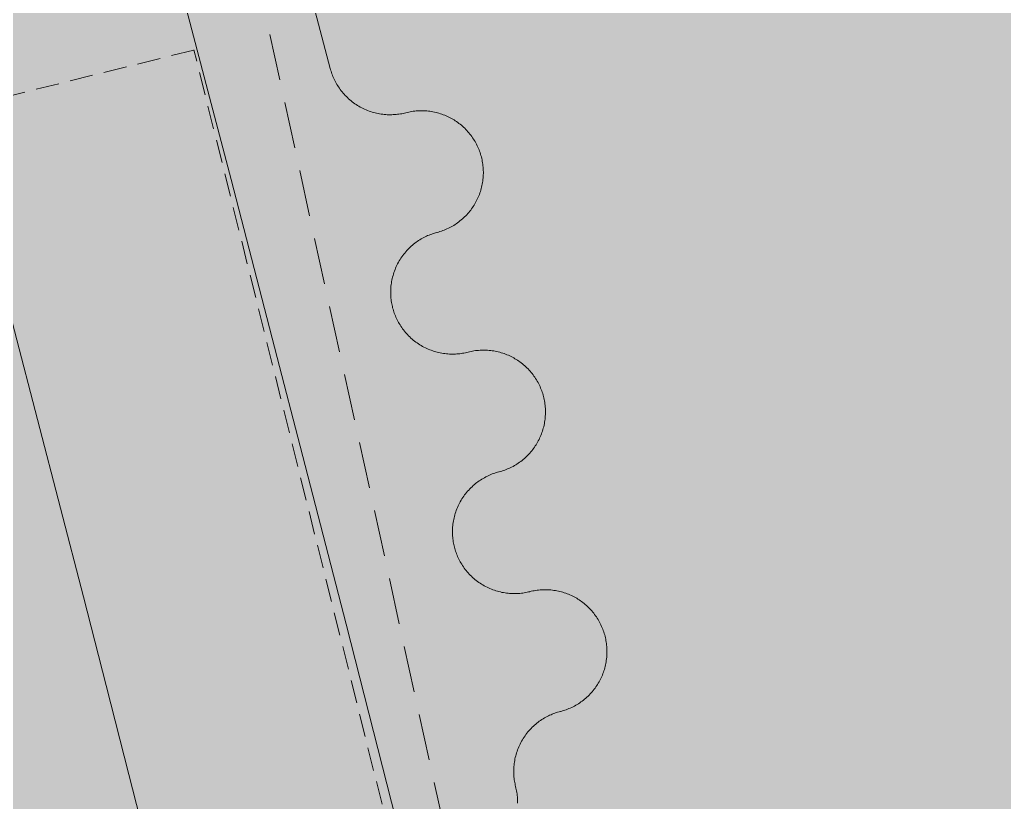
# Model space of a CAD drawing. Header units: millimetres. Extents: x 833941507 to 1669051331, y 817666127 to 1636299673.
# Drawn here: x 834548408.3 to 834548607.1, y 817988005.8 to 817988164 of the extents above; entities that cross this region are included whole.
import ezdxf

# ---------------------------------------------------------------- set-up
doc = ezdxf.new("R2010")
doc.units = ezdxf.units.MM
doc.header["$LTSCALE"] = 3
doc.linetypes.add('B0701', pattern=[2.34375, 1.5625, -0.78125])
doc.linetypes.add('B0703', pattern=[4.6875, 3.125, -1.5625])
for name, color, linetype, lineweight in [('Hatch (LTC&CB)', 252, 'Continuous', 35), ('UAJ-23FLOR-h', 251, 'Continuous', 9), ('UAJ-25CEIL-z', 8, 'B0703', 9), ('UAJ-42INFI', 1, 'Continuous', 18), ('UAJ-42INFI-h', 251, 'Continuous', 9), ('UAJ-42INFI-y', 8, 'B0701', 9), ('UAJ-97FURN', 9, 'Continuous', 13)]:
    doc.layers.add(name, color=color, linetype=linetype, lineweight=lineweight)
doc.layers.add('UAJ-00XREF', color=7, linetype='Continuous')

# ---------------------------------------------------------------- blocks, each defined once
blk = doc.blocks.new('GBP-LTC-LB01')
at = {"layer": 'UAJ-23FLOR-h'}
h = blk.add_hatch(dxfattribs=at)
h.set_pattern_fill('EARTH,_O', color=256, scale=180, angle=45)
h.set_pattern_definition([(48.9989, (834576001.8, 818046085.3), (-112.727, 1612.5107), [1143, -1143]), (48.9989, (834575678.3, 818046366.6), (-112.727, 1612.5107), [1143, -1143]), (48.9989, (834575354.8, 818046647.8), (-112.727, 1612.5107), [1143, -1143]), (138.9989, (834575340.7, 818046849.3), (-1612.5107, -112.727), [1143, -1143]), (138.9989, (834575621.9, 818047172.8), (-1612.5107, -112.727), [1143, -1143]), (138.9989, (834575903.1, 818047496.3), (-1612.5107, -112.727), [1143, -1143])])
h.paths.add_polyline_path([(834572173.05, 818200349.17), (834310583.74, 818182062.08), (834331502.24, 817882831.69), (834364939.69, 817885169.23), (834473095.7, 818011283.6), (834480533.7, 818020120.4), (834485095.05, 818025709.55), (834491375.7, 818033619), (834497063.4, 818041013), (834493145.8, 818043678.7), (834512788.5, 818074029.25), (834518712.45, 818083675.25), (834526231.3, 818096325.1), (834534646.05, 818111073.05), (834545956, 818131981.3), (834557204.6, 818154198.8), (834564040, 818168496.8), (834570941.16, 818183576.43), (834578367.8, 818200696.3)])
h.paths.add_polyline_path([(834382131.31, 817956469.98), (834418268.73, 817958996.07), (834422062.41, 817963855.9), (834428403.04, 817964299.38), (834467239.2, 818010695.58), (834466445.21, 818021738.79), (834476097.72, 818035709.03), (834485267.1, 818048983.2), (834487014.89, 818051460.43), (834497268.33, 818067303.42), (834492893.38, 818129890.09), (834448056.59, 818126755.66), (834416896.58, 818105052.11), (834382061.37, 818080788.99), (834386167.45, 818022059.16), (834377588.38, 818021459.47)], flags=16)
edge = h.paths.add_edge_path(flags=16)
edge.add_line((834540292.29, 818142076.07), (834533466.32, 818141614.13))
edge.add_line((834533466.32, 818141614.13), (834523258.01, 818143862.71))
edge.add_line((834523258.01, 818143862.71), (834525896.87, 818155838.93))
edge.add_arc((834558382.43, 818267025.45), 115835.02, 237.2183981, 253.7131266, ccw=False)
edge.add_line((834495664.92, 818169638.25), (834498267.59, 818132356.98))
edge.add_line((834498267.59, 818132356.98), (834496346.42, 818130135.01))
edge.add_line((834496346.42, 818130135.01), (834492879.88, 818129892.67))
edge.add_line((834492879.88, 818129892.67), (834494229.58, 818110587.62))
edge.add_line((834494229.58, 818110587.62), (834496326.13, 818110708.38))
edge.add_line((834496326.13, 818110708.38), (834498420.21, 818080753.55))
edge.add_line((834498420.21, 818080753.55), (834498046.12, 818080727.4))
edge.add_line((834498046.12, 818080727.4), (834498254.52, 818077746.38))
edge.add_line((834498254.52, 818077746.38), (834503061.09, 818078082.4))
edge.add_line((834503061.09, 818078082.4), (834504979.52, 818081212.1))
edge.add_line((834504979.52, 818081212.1), (834509429.02, 818088470.93))
edge.add_line((834509429.02, 818088470.93), (834515217.16, 818097913.59))
edge.add_line((834515217.16, 818097913.59), (834526067.43, 818116415.54))
edge.add_line((834526067.43, 818116415.54), (834532489.2, 818127888.68))
edge.add_line((834532489.2, 818127888.68), (834534830.9, 818132146.3))
edge.add_line((834534830.9, 818132146.3), (834540292.29, 818142076.07))
h = blk.add_hatch(dxfattribs=at)
h.set_pattern_fill('EARTH,_O', color=256, scale=180, angle=45)
h.set_pattern_definition([(45.0000001, (-1082349.7, 54794.9), (-3e-06, 1616.4461018), [1143, -1143]), (45.0000001, (-1082652.8, 55098), (-3e-06, 1616.4461018), [1143, -1143]), (45.0000001, (-1082955.9, 55401.1), (-3e-06, 1616.4461018), [1143, -1143]), (135.0000001, (-1082955.9, 55603.1), (-1616.4461018, -3e-06), [1143, -1143]), (135.0000001, (-1082652.8, 55906.2), (-1616.4461018, -3e-06), [1143, -1143]), (135.0000001, (-1082349.7, 56209.3), (-1616.4461018, -3e-06), [1143, -1143])])
h.paths.add_polyline_path([(834669469.25, 818015499.17), (834651080.82, 818014213.79), (834651091.33, 818014066.03), (834669479.76, 818015351.52)], flags=16)
edge = h.paths.add_edge_path()
edge.add_arc((834611763.61, 818123015.07), 22001.28, 94.000719, 118.688683)
edge.add_line((834601201.89, 818142315.5), (834593918.34, 818141228.38))
edge.add_arc((834611768.4, 818123014.03), 25502.69, 93.997159, 134.421275, ccw=False)
edge.add_line((834609990.68, 818148454.69), (834618164.36, 818149025.84))
edge.add_line((834618164.36, 818149025.84), (834618408.29, 818145534.91))
edge.add_line((834618408.29, 818145534.91), (834616365.41, 818145392.16))
edge.add_line((834616365.41, 818145392.16), (834616609.39, 818141900.69))
edge.add_line((834616609.39, 818141900.69), (834611621.55, 818141552.15))
edge.add_line((834611621.55, 818141552.15), (834611377.61, 818145043.07))
edge.add_line((834611377.61, 818145043.07), (834610228.61, 818144962.74))
h.paths.add_polyline_path([(834673232.94, 818197365.88), (834607546.49, 818192773.89), (834599172.5, 818174435.3), (834588349.1, 818152374.5), (834578621.55, 818133890.65), (834568418.3, 818115665.3), (834556456.7, 818095618.3), (834546606.4, 818080041.6), (834532219.3, 818058623.75), (834523692.15, 818046595.75), (834515683.5, 818035708.5), (834508244.2, 818025929.9), (834500656.3, 818016266.1), (834489786.8, 818002934.1), (834483448.3, 817995421.3), (834478637.6, 817989841.7), (834458453.75, 817967379.3), (834441506.5, 817949096.36), (834383075.75, 817886437.08), (834482026.69, 817893354.51), (834551919.04, 817920008.6), (834634905.13, 817930637.13), (834634023, 817939309.35), (834633770.07, 817941795.89), (834633577.69, 817943687.02), (834508697.04, 817930983.61), (834507053.46, 817930191.44), (834506409.46, 817939426.96), (834507656.94, 817945566.73), (834503417.08, 818006767.03), (834503064.37, 818011762.67), (834514052.91, 818025791.94), (834520784.65, 818034889.35), (834526318.86, 818042436.94), (834532381.69, 818050705.63), (834536345.72, 818056472.68), (834542258.41, 818065225.62), (834550405.86, 818077286.91), (834561579, 818095001.96), (834574522.66, 818117080.03), (834587768.88, 818140310.21), (834609774.13, 818143594.98), (834610001.97, 818140335.89), (834634252.54, 818142031.47), (834636806.9, 818105492.47), (834642791.48, 818105913.75), (834646278.56, 818056032.58), (834640293.17, 818055614.16), (834643382.34, 818011424.91), (834641138.41, 818011267.96), (834645775.78, 817944927.87), (834639048.36, 817944243.52), (834640362.12, 817931328.11), (834651070.39, 817932706.91), (834650587.67, 817936476.13), (834685105.74, 817940896.86), (834685588.46, 817937127.64), (834691373.79, 817937868.57)])
blk = doc.blocks.new('*U1184')
at = {"layer": 'UAJ-42INFI-y'}
for p, q in [((-52.1, 295.44), (-602.31, 198.43)), ((52.09, -295.44), (-52.09, 295.44))]:
    blk.add_line(p, q, dxfattribs=at)
blk = doc.blocks.new('inf_010')
at = {"layer": 'UAJ-42INFI'}
for points in [[(889561081.64, 757797388.15), (889561086.28, 757797363.63)], [(889561086.28, 757797363.63), (889561086.33, 757797363.36), (889561086.39, 757797363.09), (889561086.46, 757797362.81), (889561086.53, 757797362.54), (889561086.62, 757797362.26), (889561086.7, 757797361.99), (889561086.8, 757797361.71), (889561086.9, 757797361.44), (889561087.01, 757797361.16), (889561087.13, 757797360.89), (889561087.26, 757797360.62), (889561087.39, 757797360.34), (889561087.53, 757797360.07), (889561087.68, 757797359.81), (889561087.83, 757797359.54), (889561087.99, 757797359.28), (889561088.16, 757797359.02), (889561088.34, 757797358.76), (889561088.52, 757797358.5), (889561088.71, 757797358.25), (889561088.91, 757797358.01), (889561089.12, 757797357.76), (889561089.33, 757797357.53), (889561089.55, 757797357.29), (889561089.77, 757797357.07), (889561090, 757797356.84), (889561090.24, 757797356.63), (889561090.48, 757797356.41), (889561090.73, 757797356.21), (889561090.99, 757797356.01), (889561091.25, 757797355.82), (889561091.51, 757797355.63), (889561091.78, 757797355.45), (889561092.05, 757797355.28), (889561092.33, 757797355.12), (889561092.61, 757797354.96), (889561092.9, 757797354.81), (889561093.19, 757797354.67), (889561093.48, 757797354.53), (889561093.77, 757797354.41), (889561094.07, 757797354.29), (889561094.37, 757797354.18), (889561094.67, 757797354.08), (889561094.97, 757797353.98), (889561095.27, 757797353.89), (889561095.58, 757797353.82), (889561095.88, 757797353.75), (889561096.19, 757797353.68), (889561096.49, 757797353.63), (889561096.79, 757797353.58), (889561097.1, 757797353.54), (889561097.4, 757797353.51), (889561097.7, 757797353.48), (889561098, 757797353.47), (889561098.3, 757797353.46), (889561098.59, 757797353.46), (889561098.89, 757797353.46), (889561099.18, 757797353.47), (889561099.47, 757797353.49), (889561099.75, 757797353.51), (889561100.04, 757797353.54), (889561100.32, 757797353.58), (889561100.59, 757797353.62), (889561100.87, 757797353.67)], [(889561100.87, 757797353.67), (889561100.88, 757797353.67)], [(889561100.88, 757797353.67), (889561101.18, 757797353.72), (889561101.47, 757797353.77), (889561101.77, 757797353.81), (889561102.08, 757797353.84), (889561102.38, 757797353.86), (889561102.68, 757797353.88), (889561102.99, 757797353.89), (889561103.3, 757797353.89), (889561103.61, 757797353.88), (889561103.91, 757797353.87), (889561104.22, 757797353.84), (889561104.53, 757797353.82), (889561104.84, 757797353.78), (889561105.15, 757797353.73), (889561105.45, 757797353.68), (889561105.76, 757797353.62), (889561106.06, 757797353.55), (889561106.36, 757797353.48), (889561106.66, 757797353.4), (889561106.96, 757797353.31), (889561107.25, 757797353.21), (889561107.54, 757797353.1), (889561107.83, 757797352.99), (889561108.12, 757797352.87), (889561108.4, 757797352.75), (889561108.67, 757797352.62), (889561108.95, 757797352.48), (889561109.21, 757797352.34), (889561109.48, 757797352.19), (889561109.74, 757797352.03), (889561109.99, 757797351.87), (889561110.24, 757797351.71), (889561110.49, 757797351.53), (889561110.73, 757797351.35), (889561110.97, 757797351.17), (889561111.2, 757797350.98), (889561111.43, 757797350.78), (889561111.66, 757797350.58), (889561111.88, 757797350.36), (889561112.1, 757797350.15), (889561112.31, 757797349.93), (889561112.52, 757797349.7), (889561112.73, 757797349.46), (889561112.92, 757797349.22), (889561113.11, 757797348.98), (889561113.3, 757797348.73), (889561113.48, 757797348.48), (889561113.65, 757797348.22), (889561113.82, 757797347.96), (889561113.98, 757797347.69), (889561114.13, 757797347.42), (889561114.28, 757797347.15), (889561114.42, 757797346.87), (889561114.55, 757797346.59), (889561114.67, 757797346.31), (889561114.79, 757797346.02), (889561114.9, 757797345.74), (889561115, 757797345.45), (889561115.1, 757797345.16), (889561115.19, 757797344.87), (889561115.27, 757797344.58), (889561115.34, 757797344.28), (889561115.41, 757797343.99), (889561115.47, 757797343.69), (889561115.52, 757797343.4), (889561115.56, 757797343.1), (889561115.6, 757797342.8), (889561115.63, 757797342.5), (889561115.65, 757797342.2), (889561115.67, 757797341.89), (889561115.68, 757797341.59), (889561115.68, 757797341.28), (889561115.67, 757797340.97), (889561115.66, 757797340.66), (889561115.64, 757797340.35), (889561115.61, 757797340.04), (889561115.57, 757797339.74), (889561115.52, 757797339.43), (889561115.47, 757797339.12), (889561115.41, 757797338.82), (889561115.34, 757797338.52), (889561115.27, 757797338.21), (889561115.19, 757797337.91), (889561115.1, 757797337.62), (889561115, 757797337.32), (889561114.89, 757797337.03), (889561114.78, 757797336.75), (889561114.66, 757797336.46), (889561114.54, 757797336.18), (889561114.41, 757797335.9), (889561114.27, 757797335.63), (889561114.13, 757797335.36), (889561113.98, 757797335.1), (889561113.82, 757797334.84), (889561113.66, 757797334.58), (889561113.49, 757797334.34), (889561113.32, 757797334.09), (889561113.14, 757797333.85), (889561112.96, 757797333.61), (889561112.77, 757797333.37), (889561112.57, 757797333.14), (889561112.36, 757797332.92), (889561112.15, 757797332.69), (889561111.94, 757797332.48), (889561111.71, 757797332.26), (889561111.48, 757797332.06), (889561111.25, 757797331.85), (889561111.01, 757797331.66), (889561110.77, 757797331.46), (889561110.52, 757797331.28), (889561110.26, 757797331.1), (889561110.01, 757797330.93), (889561109.74, 757797330.76), (889561109.48, 757797330.6), (889561109.21, 757797330.45), (889561108.93, 757797330.3), (889561108.66, 757797330.16), (889561108.38, 757797330.03), (889561108.09, 757797329.91), (889561107.81, 757797329.79), (889561107.52, 757797329.68), (889561107.23, 757797329.58), (889561106.94, 757797329.48), (889561106.65, 757797329.39), (889561106.36, 757797329.31), (889561106.07, 757797329.24), (889561105.77, 757797329.17), (889561105.48, 757797329.11)], [(889561105.46, 757797329.11), (889561105.19, 757797329.06), (889561104.92, 757797329), (889561104.65, 757797328.93), (889561104.37, 757797328.86), (889561104.1, 757797328.78), (889561103.82, 757797328.69), (889561103.54, 757797328.59), (889561103.27, 757797328.49), (889561102.99, 757797328.38), (889561102.72, 757797328.26), (889561102.45, 757797328.14), (889561102.18, 757797328.01), (889561101.91, 757797327.87), (889561101.64, 757797327.72), (889561101.37, 757797327.57), (889561101.11, 757797327.41), (889561100.85, 757797327.24), (889561100.59, 757797327.06), (889561100.33, 757797326.88), (889561100.08, 757797326.69), (889561099.84, 757797326.49), (889561099.59, 757797326.29), (889561099.35, 757797326.08), (889561099.12, 757797325.86), (889561098.89, 757797325.63), (889561098.67, 757797325.4), (889561098.45, 757797325.17), (889561098.24, 757797324.92), (889561098.03, 757797324.68), (889561097.83, 757797324.42), (889561097.64, 757797324.16), (889561097.45, 757797323.9), (889561097.28, 757797323.63), (889561097.1, 757797323.36), (889561096.94, 757797323.08), (889561096.78, 757797322.8), (889561096.63, 757797322.51), (889561096.49, 757797322.22), (889561096.35, 757797321.93), (889561096.23, 757797321.64), (889561096.11, 757797321.34), (889561096, 757797321.04), (889561095.89, 757797320.74), (889561095.8, 757797320.44), (889561095.71, 757797320.14), (889561095.63, 757797319.84), (889561095.56, 757797319.53), (889561095.5, 757797319.23), (889561095.44, 757797318.92), (889561095.39, 757797318.62), (889561095.35, 757797318.32), (889561095.32, 757797318.01), (889561095.3, 757797317.71), (889561095.28, 757797317.41), (889561095.27, 757797317.12), (889561095.26, 757797316.82), (889561095.27, 757797316.53), (889561095.28, 757797316.23), (889561095.3, 757797315.95), (889561095.32, 757797315.66), (889561095.35, 757797315.38), (889561095.39, 757797315.1), (889561095.43, 757797314.82), (889561095.47, 757797314.55), (889561095.53, 757797314.28), (889561095.59, 757797314), (889561095.66, 757797313.73), (889561095.73, 757797313.45), (889561095.81, 757797313.18), (889561095.9, 757797312.9), (889561095.99, 757797312.63), (889561096.1, 757797312.35), (889561096.2, 757797312.08), (889561096.32, 757797311.8), (889561096.45, 757797311.53), (889561096.58, 757797311.26), (889561096.72, 757797310.99), (889561096.86, 757797310.72), (889561097.02, 757797310.45), (889561097.18, 757797310.19), (889561097.35, 757797309.93), (889561097.52, 757797309.67), (889561097.7, 757797309.41), (889561097.89, 757797309.16), (889561098.09, 757797308.92), (889561098.3, 757797308.67), (889561098.51, 757797308.43), (889561098.72, 757797308.2), (889561098.95, 757797307.97), (889561099.18, 757797307.75), (889561099.42, 757797307.53), (889561099.66, 757797307.32), (889561099.91, 757797307.11), (889561100.16, 757797306.91), (889561100.42, 757797306.72), (889561100.68, 757797306.53), (889561100.95, 757797306.35), (889561101.23, 757797306.18), (889561101.5, 757797306.02), (889561101.78, 757797305.86), (889561102.07, 757797305.71), (889561102.36, 757797305.57), (889561102.65, 757797305.43), (889561102.94, 757797305.3), (889561103.24, 757797305.18), (889561103.54, 757797305.07), (889561103.84, 757797304.97), (889561104.14, 757797304.87), (889561104.44, 757797304.79), (889561104.75, 757797304.71), (889561105.05, 757797304.64), (889561105.35, 757797304.57), (889561105.66, 757797304.52), (889561105.96, 757797304.47), (889561106.26, 757797304.43), (889561106.57, 757797304.4), (889561106.87, 757797304.37), (889561107.17, 757797304.35), (889561107.47, 757797304.34), (889561107.76, 757797304.34), (889561108.05, 757797304.34), (889561108.35, 757797304.35), (889561108.63, 757797304.37), (889561108.92, 757797304.39), (889561109.2, 757797304.42), (889561109.48, 757797304.46), (889561109.76, 757797304.5), (889561110.03, 757797304.55)], [(889561105.48, 757797329.11), (889561105.46, 757797329.11)], [(889561110.03, 757797304.55), (889561110.05, 757797304.55)], [(889561110.05, 757797304.55), (889561110.34, 757797304.6), (889561110.64, 757797304.65), (889561110.94, 757797304.68), (889561111.24, 757797304.71), (889561111.55, 757797304.74), (889561111.85, 757797304.75), (889561112.16, 757797304.76), (889561112.47, 757797304.76), (889561112.77, 757797304.75), (889561113.08, 757797304.74), (889561113.39, 757797304.72), (889561113.7, 757797304.68), (889561114.01, 757797304.65), (889561114.31, 757797304.6), (889561114.62, 757797304.55), (889561114.92, 757797304.49), (889561115.23, 757797304.42), (889561115.53, 757797304.34), (889561115.83, 757797304.26), (889561116.12, 757797304.17), (889561116.42, 757797304.07), (889561116.71, 757797303.97), (889561117, 757797303.85), (889561117.28, 757797303.74), (889561117.56, 757797303.61), (889561117.84, 757797303.48), (889561118.11, 757797303.34), (889561118.38, 757797303.2), (889561118.64, 757797303.05), (889561118.9, 757797302.89), (889561119.15, 757797302.73), (889561119.4, 757797302.56), (889561119.65, 757797302.39), (889561119.89, 757797302.21), (889561120.13, 757797302.02), (889561120.36, 757797301.83), (889561120.59, 757797301.63), (889561120.82, 757797301.43), (889561121.04, 757797301.22), (889561121.26, 757797301), (889561121.47, 757797300.78), (889561121.68, 757797300.55), (889561121.88, 757797300.31), (889561122.08, 757797300.07), (889561122.27, 757797299.83), (889561122.45, 757797299.58), (889561122.63, 757797299.33), (889561122.81, 757797299.07), (889561122.97, 757797298.8), (889561123.13, 757797298.54), (889561123.28, 757797298.27), (889561123.43, 757797297.99), (889561123.57, 757797297.72), (889561123.7, 757797297.44), (889561123.82, 757797297.15), (889561123.94, 757797296.87), (889561124.05, 757797296.58), (889561124.15, 757797296.29), (889561124.25, 757797296), (889561124.33, 757797295.71), (889561124.41, 757797295.42), (889561124.49, 757797295.13), (889561124.55, 757797294.83), (889561124.61, 757797294.54), (889561124.66, 757797294.24), (889561124.7, 757797293.94), (889561124.74, 757797293.64), (889561124.77, 757797293.34), (889561124.79, 757797293.04), (889561124.81, 757797292.73), (889561124.82, 757797292.43), (889561124.82, 757797292.12), (889561124.81, 757797291.81), (889561124.79, 757797291.5), (889561124.77, 757797291.2), (889561124.74, 757797290.89), (889561124.7, 757797290.58), (889561124.66, 757797290.27), (889561124.6, 757797289.97), (889561124.54, 757797289.66), (889561124.47, 757797289.36), (889561124.4, 757797289.06), (889561124.31, 757797288.76), (889561124.22, 757797288.46), (889561124.13, 757797288.17), (889561124.02, 757797287.88), (889561123.91, 757797287.59), (889561123.79, 757797287.31), (889561123.66, 757797287.03), (889561123.53, 757797286.75), (889561123.39, 757797286.48), (889561123.25, 757797286.21), (889561123.1, 757797285.94), (889561122.94, 757797285.69), (889561122.78, 757797285.43), (889561122.61, 757797285.18), (889561122.44, 757797284.94), (889561122.26, 757797284.7), (889561122.08, 757797284.46), (889561121.88, 757797284.22), (889561121.68, 757797283.99), (889561121.48, 757797283.77), (889561121.27, 757797283.55), (889561121.05, 757797283.33), (889561120.83, 757797283.12), (889561120.6, 757797282.91), (889561120.36, 757797282.71), (889561120.13, 757797282.51), (889561119.88, 757797282.32), (889561119.63, 757797282.13), (889561119.38, 757797281.96), (889561119.12, 757797281.78), (889561118.86, 757797281.62), (889561118.59, 757797281.46), (889561118.32, 757797281.31), (889561118.04, 757797281.16), (889561117.77, 757797281.02), (889561117.49, 757797280.89), (889561117.2, 757797280.77), (889561116.92, 757797280.65), (889561116.63, 757797280.54), (889561116.34, 757797280.44), (889561116.05, 757797280.34), (889561115.76, 757797280.26), (889561115.47, 757797280.18), (889561115.17, 757797280.11), (889561114.88, 757797280.04), (889561114.59, 757797279.98)], [(889561114.57, 757797279.98), (889561114.3, 757797279.93), (889561114.03, 757797279.87), (889561113.75, 757797279.8), (889561113.48, 757797279.73), (889561113.2, 757797279.65), (889561112.93, 757797279.56), (889561112.65, 757797279.46), (889561112.37, 757797279.36), (889561112.1, 757797279.25), (889561111.83, 757797279.14), (889561111.55, 757797279.01), (889561111.28, 757797278.88), (889561111.01, 757797278.74), (889561110.74, 757797278.6), (889561110.47, 757797278.45), (889561110.21, 757797278.29), (889561109.95, 757797278.12), (889561109.69, 757797277.94), (889561109.44, 757797277.76), (889561109.18, 757797277.57), (889561108.94, 757797277.37), (889561108.69, 757797277.17), (889561108.45, 757797276.96), (889561108.22, 757797276.74), (889561107.99, 757797276.52), (889561107.77, 757797276.29), (889561107.55, 757797276.05), (889561107.34, 757797275.81), (889561107.13, 757797275.56), (889561106.93, 757797275.31), (889561106.74, 757797275.05), (889561106.55, 757797274.78), (889561106.37, 757797274.52), (889561106.2, 757797274.24), (889561106.03, 757797273.97), (889561105.87, 757797273.69), (889561105.72, 757797273.4), (889561105.58, 757797273.11), (889561105.44, 757797272.82), (889561105.31, 757797272.53), (889561105.19, 757797272.23), (889561105.08, 757797271.93), (889561104.98, 757797271.63), (889561104.88, 757797271.33), (889561104.8, 757797271.03), (889561104.72, 757797270.73), (889561104.64, 757797270.42), (889561104.58, 757797270.12), (889561104.52, 757797269.81), (889561104.47, 757797269.51), (889561104.43, 757797269.21), (889561104.4, 757797268.91), (889561104.37, 757797268.61), (889561104.36, 757797268.31), (889561104.35, 757797268.01), (889561104.34, 757797267.71), (889561104.34, 757797267.42), (889561104.35, 757797267.13), (889561104.37, 757797266.84), (889561104.39, 757797266.55), (889561104.42, 757797266.27), (889561104.46, 757797265.99), (889561104.5, 757797265.71), (889561104.55, 757797265.44), (889561104.6, 757797265.17), (889561104.66, 757797264.89), (889561104.73, 757797264.62), (889561104.8, 757797264.34), (889561104.88, 757797264.07), (889561104.97, 757797263.79), (889561105.06, 757797263.52), (889561105.16, 757797263.24), (889561105.27, 757797262.97), (889561105.39, 757797262.69), (889561105.51, 757797262.42), (889561105.64, 757797262.15), (889561105.78, 757797261.88), (889561105.92, 757797261.61), (889561106.08, 757797261.34), (889561106.24, 757797261.08), (889561106.41, 757797260.81), (889561106.58, 757797260.56), (889561106.76, 757797260.3), (889561106.95, 757797260.05), (889561107.15, 757797259.8), (889561107.35, 757797259.56), (889561107.56, 757797259.32), (889561107.78, 757797259.08), (889561108, 757797258.86), (889561108.23, 757797258.63), (889561108.47, 757797258.41), (889561108.71, 757797258.2), (889561108.96, 757797257.99), (889561109.21, 757797257.79), (889561109.47, 757797257.6), (889561109.74, 757797257.41), (889561110, 757797257.23), (889561110.28, 757797257.06), (889561110.55, 757797256.89), (889561110.84, 757797256.74), (889561111.12, 757797256.58), (889561111.41, 757797256.44), (889561111.7, 757797256.31), (889561111.99, 757797256.18), (889561112.29, 757797256.06), (889561112.59, 757797255.95), (889561112.89, 757797255.84), (889561113.19, 757797255.75), (889561113.49, 757797255.66), (889561113.79, 757797255.58), (889561114.1, 757797255.5), (889561114.4, 757797255.44), (889561114.71, 757797255.38), (889561115.01, 757797255.34), (889561115.31, 757797255.29), (889561115.61, 757797255.26), (889561115.91, 757797255.24), (889561116.21, 757797255.22), (889561116.51, 757797255.21), (889561116.81, 757797255.2), (889561117.1, 757797255.2), (889561117.39, 757797255.21), (889561117.68, 757797255.23), (889561117.97, 757797255.25), (889561118.25, 757797255.28), (889561118.53, 757797255.32), (889561118.81, 757797255.36), (889561119.08, 757797255.4)], [(889561114.59, 757797279.98), (889561114.57, 757797279.98)], [(889561119.1, 757797255.41), (889561119.39, 757797255.46), (889561119.69, 757797255.5), (889561119.99, 757797255.54), (889561120.29, 757797255.57), (889561120.59, 757797255.59), (889561120.9, 757797255.6), (889561121.21, 757797255.61), (889561121.51, 757797255.61), (889561121.82, 757797255.6), (889561122.13, 757797255.59), (889561122.44, 757797255.56), (889561122.75, 757797255.53), (889561123.05, 757797255.49), (889561123.36, 757797255.45), (889561123.67, 757797255.39), (889561123.97, 757797255.33), (889561124.27, 757797255.26), (889561124.58, 757797255.19), (889561124.87, 757797255.1), (889561125.17, 757797255.01), (889561125.46, 757797254.91), (889561125.75, 757797254.81), (889561126.04, 757797254.69), (889561126.33, 757797254.57), (889561126.61, 757797254.45), (889561126.88, 757797254.32), (889561127.15, 757797254.18), (889561127.42, 757797254.03), (889561127.69, 757797253.88), (889561127.94, 757797253.72), (889561128.2, 757797253.56), (889561128.45, 757797253.4), (889561128.69, 757797253.22), (889561128.93, 757797253.04), (889561129.17, 757797252.86), (889561129.4, 757797252.66), (889561129.63, 757797252.46), (889561129.86, 757797252.26), (889561130.08, 757797252.05), (889561130.3, 757797251.83), (889561130.51, 757797251.6), (889561130.72, 757797251.38), (889561130.92, 757797251.14), (889561131.11, 757797250.9), (889561131.31, 757797250.66), (889561131.49, 757797250.41), (889561131.67, 757797250.15), (889561131.84, 757797249.89), (889561132, 757797249.63), (889561132.16, 757797249.36), (889561132.31, 757797249.09), (889561132.46, 757797248.82), (889561132.6, 757797248.54), (889561132.73, 757797248.26), (889561132.85, 757797247.98), (889561132.97, 757797247.69), (889561133.08, 757797247.4), (889561133.18, 757797247.12), (889561133.27, 757797246.82), (889561133.36, 757797246.53), (889561133.44, 757797246.24), (889561133.51, 757797245.95), (889561133.58, 757797245.65), (889561133.63, 757797245.36), (889561133.68, 757797245.06), (889561133.73, 757797244.77), (889561133.76, 757797244.47), (889561133.79, 757797244.16), (889561133.81, 757797243.86), (889561133.83, 757797243.55), (889561133.83, 757797243.25), (889561133.83, 757797242.94), (889561133.83, 757797242.63), (889561133.81, 757797242.32), (889561133.79, 757797242.02), (889561133.76, 757797241.71), (889561133.72, 757797241.4), (889561133.67, 757797241.09), (889561133.62, 757797240.79), (889561133.55, 757797240.48), (889561133.48, 757797240.18), (889561133.41, 757797239.88), (889561133.32, 757797239.58), (889561133.23, 757797239.28), (889561133.13, 757797238.99), (889561133.03, 757797238.7), (889561132.91, 757797238.41), (889561132.79, 757797238.13), (889561132.67, 757797237.85), (889561132.54, 757797237.57), (889561132.4, 757797237.3), (889561132.25, 757797237.03), (889561132.1, 757797236.77), (889561131.94, 757797236.51), (889561131.78, 757797236.26), (889561131.61, 757797236.01), (889561131.44, 757797235.76), (889561131.26, 757797235.52), (889561131.07, 757797235.29), (889561130.88, 757797235.05), (889561130.68, 757797234.82), (889561130.48, 757797234.6), (889561130.26, 757797234.37), (889561130.05, 757797234.16), (889561129.82, 757797233.95), (889561129.59, 757797233.74), (889561129.36, 757797233.54), (889561129.12, 757797233.34), (889561128.87, 757797233.15), (889561128.62, 757797232.97), (889561128.37, 757797232.79), (889561128.11, 757797232.62), (889561127.85, 757797232.45), (889561127.58, 757797232.29), (889561127.31, 757797232.14), (889561127.03, 757797232), (889561126.76, 757797231.86), (889561126.48, 757797231.73), (889561126.19, 757797231.61), (889561125.91, 757797231.49), (889561125.62, 757797231.38), (889561125.33, 757797231.28), (889561125.04, 757797231.19), (889561124.75, 757797231.1), (889561124.46, 757797231.02), (889561124.16, 757797230.95), (889561123.87, 757797230.88), (889561123.57, 757797230.83)], [(889561119.08, 757797255.4), (889561119.1, 757797255.41)], [(889561123.56, 757797230.82), (889561123.29, 757797230.77), (889561123.01, 757797230.71), (889561122.74, 757797230.65), (889561122.46, 757797230.57), (889561122.19, 757797230.5), (889561121.91, 757797230.41), (889561121.64, 757797230.31), (889561121.36, 757797230.21), (889561121.09, 757797230.11), (889561120.81, 757797229.99), (889561120.54, 757797229.87), (889561120.26, 757797229.74), (889561119.99, 757797229.6), (889561119.72, 757797229.45), (889561119.46, 757797229.3), (889561119.19, 757797229.14), (889561118.93, 757797228.97), (889561118.67, 757797228.8), (889561118.42, 757797228.62), (889561118.17, 757797228.43), (889561117.92, 757797228.23), (889561117.67, 757797228.03), (889561117.43, 757797227.82), (889561117.2, 757797227.6), (889561116.97, 757797227.38), (889561116.75, 757797227.15), (889561116.53, 757797226.91), (889561116.31, 757797226.67), (889561116.11, 757797226.42), (889561115.91, 757797226.17), (889561115.71, 757797225.91), (889561115.52, 757797225.65), (889561115.34, 757797225.38), (889561115.17, 757797225.11), (889561115, 757797224.83), (889561114.84, 757797224.55), (889561114.69, 757797224.27), (889561114.55, 757797223.98), (889561114.41, 757797223.69), (889561114.28, 757797223.4), (889561114.16, 757797223.1), (889561114.05, 757797222.8), (889561113.95, 757797222.5), (889561113.85, 757797222.2), (889561113.76, 757797221.9), (889561113.68, 757797221.6), (889561113.61, 757797221.29), (889561113.54, 757797220.99), (889561113.49, 757797220.68), (889561113.44, 757797220.38), (889561113.39, 757797220.08), (889561113.36, 757797219.78), (889561113.33, 757797219.48), (889561113.32, 757797219.18), (889561113.3, 757797218.88), (889561113.3, 757797218.58), (889561113.3, 757797218.29), (889561113.31, 757797218), (889561113.33, 757797217.71), (889561113.35, 757797217.42), (889561113.38, 757797217.14), (889561113.41, 757797216.86), (889561113.45, 757797216.58), (889561113.5, 757797216.31)], [(889561123.57, 757797230.83), (889561123.56, 757797230.82)], [(889561113.5, 757797216.31), (889561113.55, 757797216.01), (889561113.59, 757797215.72), (889561113.63, 757797215.42), (889561113.66, 757797215.12), (889561113.68, 757797214.81), (889561113.69, 757797214.51), (889561113.7, 757797214.2), (889561113.7, 757797213.89), (889561113.69, 757797213.59), (889561113.67, 757797213.28), (889561113.65, 757797212.97)]]:
    blk.add_lwpolyline(points, dxfattribs=at)
blk = doc.blocks.new('3A35X-MADL-P-LT-B01-0')
at = {"layer": 'UAJ-25CEIL-z'}
blk.add_line((834549520.29, 817983330.89), (834548253.15, 817989096.34), dxfattribs=at)
at = {"layer": 'UAJ-42INFI'}
for points in [[(834548828.35, 817986372.38, 0.029016), (834548297.82, 817988686.16)], [(834548779.05, 817986364.05, 0.029016), (834548249.81, 817988672.18, 0.029016)]]:
    blk.add_lwpolyline(points, format="xyb", dxfattribs=at)
at = {"layer": 'UAJ-42INFI-h'}
blk.add_lwpolyline([(834548201.81, 817988658.19, 0.308281), (834548045.39, 817988787.11), (834548002.92, 817985775.51, 0.475055), (834548240.49, 817985576.25), (834548535.44, 817985632.7, 0.294947), (834548692.7, 817985782.33, 0.116476), (834548729.75, 817986355.72, 0.029016), (834548201.81, 817988658.19)], format="xyb", dxfattribs=at)
at = {"rotation": 3.998908525164564}
blk.add_blockref('inf_010', (-0.01, 0.01), dxfattribs=at)
at = {"layer": 'UAJ-97FURN', "rotation": 3.998908525164564}
blk.add_blockref('*U1184', (834548515.99, 817987866.72), dxfattribs=at)

msp = doc.modelspace()

# ---------------------------------------------------------------- hatches: boundary and pattern name
at = {"layer": 'Hatch (LTC&CB)'}
h = msp.add_hatch(dxfattribs=at)
h.set_pattern_fill('ANSI38', color=256, scale=100)
h.set_pattern_definition([(318.99984, (834479093.73, 818230174.15), (208.29942, 239.6197), []), (48.99984, (834479093.73, 818230174.15), (176.97914, 687.53882), [793.75, -476.25])])
edge = h.paths.add_edge_path()
edge.add_line((834601196.19, 818142314.52), (834603754.26, 818142696.37))
edge.add_line((834603754.26, 818142696.37), (834603901.9, 818141707.33))
edge.add_line((834603901.9, 818141707.33), (834603810.47, 818141693.69))
edge.add_arc((834611763.29, 818123016.36), 20300, 113.064358, 141.357581)
edge.add_line((834595907.81, 818135692.86), (834595395.45, 818135656.86))
edge.add_line((834595395.45, 818135656.86), (834583111.72, 818114341.03))
edge.add_line((834583111.72, 818114341.03), (834578121.58, 818106513.89))
edge.add_line((834578121.58, 818106513.89), (834575731.65, 818102809.5))
edge.add_line((834575731.65, 818102809.5), (834574387.45, 818100725.98))
edge.add_line((834574387.45, 818100725.98), (834573113.98, 818098752.1))
edge.add_line((834573113.98, 818098752.1), (834573145.25, 818098730.65))
edge.add_line((834573145.25, 818098730.65), (834569989.11, 818093770.2))
edge.add_line((834569989.11, 818093770.2), (834566535, 818088385.68))
edge.add_line((834566535, 818088385.68), (834566514.09, 818088398.3))
edge.add_line((834566514.09, 818088398.3), (834558743.61, 818076256.63))
edge.add_line((834558743.61, 818076256.63), (834557653.4, 818074495.71))
edge.add_line((834557653.4, 818074495.71), (834553498.92, 818068288.56))
edge.add_line((834553498.92, 818068288.56), (834548580.86, 818060932.13))
edge.add_line((834548580.86, 818060932.13), (834544328.26, 818054726.34))
edge.add_line((834544328.26, 818054726.34), (834544332.15, 818054704.66))
edge.add_line((834544332.15, 818054704.66), (834540324.6, 818048716.69))
edge.add_line((834540324.6, 818048716.69), (834541041.32, 818048232.54))
edge.add_line((834541041.32, 818048232.54), (834540089.73, 818046823.83))
edge.add_line((834540089.73, 818046823.83), (834539737.55, 818047061.73))
edge.add_line((834539737.55, 818047061.73), (834533115.75, 818038377.74))
edge.add_line((834533115.75, 818038377.74), (834515220.96, 818015146.63))
edge.add_arc((834538026.01, 818000636.26), 27030, 147.532263, 176.187088)
edge.add_line((834511055.84, 818002433.72), (834511444.99, 817996891.23))
edge.add_line((834511444.99, 817996891.23), (834511474.11, 817996474.65))
edge.add_line((834511474.11, 817996474.65), (834508641.22, 817996276.61))
edge.add_line((834508641.22, 817996276.61), (834508910.68, 817992422.05))
edge.add_line((834508910.68, 817992422.05), (834511353.38, 817992955.96))
edge.add_line((834511353.38, 817992955.96), (834513357.66, 817964213.01))
edge.add_line((834513357.66, 817964213.01), (834513308.95, 817964209.6))
edge.add_line((834513308.95, 817964209.6), (834513879.4, 817955918.75))
edge.add_line((834513879.4, 817955918.75), (834514876.61, 817955988.46))
edge.add_line((834514876.61, 817955988.46), (834515053.07, 817953464.41))
edge.add_arc((834528221.07, 817954382.99), 13200, 183.990417, 259.837233)
edge.add_line((834525891.99, 817941390.09), (834525974.53, 817940578.71))
edge.add_line((834525974.53, 817940578.71), (834555356.34, 817943567.49))
edge.add_line((834555356.34, 817943567.49), (834594711.69, 817947570.8))
edge.add_line((834594711.69, 817947570.8), (834594754.2, 817947152.96))
edge.add_line((834594754.2, 817947152.96), (834616096.9, 817949323.98))
edge.add_line((834616096.9, 817949323.98), (834631854.21, 817950926.85))
edge.add_line((834631854.21, 817950926.85), (834631836.71, 817951177.16))
edge.add_line((834631836.71, 817951177.16), (834639760.38, 817951731.08))
edge.add_line((834639760.38, 817951731.08), (834640506.97, 817944391.59))
edge.add_line((834640506.97, 817944391.59), (834508703.57, 817930984.28))
edge.add_line((834508703.57, 817930984.28), (834508663.51, 817930982.16))
edge.add_line((834508663.51, 817930982.16), (834507053.46, 817930191.44))
edge.add_line((834507053.46, 817930191.44), (834506409.46, 817939426.96))
edge.add_line((834506409.46, 817939426.96), (834507674.95, 817945699.32))
edge.add_line((834507674.95, 817945699.32), (834503067.5, 818011766.68))
edge.add_line((834503067.5, 818011766.68), (834515005.94, 818027008.3))
edge.add_line((834515005.94, 818027008.3), (834526318.86, 818042436.95))
edge.add_line((834526318.86, 818042436.95), (834533248.43, 818051887.55))
edge.add_line((834533248.43, 818051887.55), (834545204.94, 818069586.37))
edge.add_line((834545204.94, 818069586.37), (834551695.41, 818079200.62))
edge.add_line((834551695.41, 818079200.62), (834551700.66, 818079300.57))
edge.add_line((834551700.66, 818079300.57), (834554860.11, 818084257.51))
edge.add_line((834554860.11, 818084257.51), (834556162.94, 818086301.54))
edge.add_line((834556162.94, 818086301.54), (834561579.11, 818095002.15))
edge.add_line((834561579.11, 818095002.15), (834564610.19, 818100023.59))
edge.add_line((834564610.19, 818100023.59), (834566711.84, 818103505.28))
edge.add_line((834566711.84, 818103505.28), (834567220.96, 818104369.68))
edge.add_line((834567220.96, 818104369.68), (834571219.85, 818111331.33))
edge.add_line((834571219.85, 818111331.33), (834579233.58, 818125278.3))
edge.add_line((834579233.58, 818125278.3), (834584805.19, 818135090.79))
edge.add_line((834584805.19, 818135090.79), (834587768.44, 818140310.15))
edge.add_line((834587768.44, 818140310.15), (834593953.37, 818141233.38))
edge.add_arc((834611682.41, 818123278.84), 25232.61, 93.846032, 134.637937, ccw=False)
edge.add_line((834609989.92, 818148454.62), (834618164.07, 818149025.82))
edge.add_line((834618164.07, 818149025.82), (834618408.01, 818145534.9))
edge.add_line((834618408.01, 818145534.9), (834616365.13, 818145392.15))
edge.add_line((834616365.13, 818145392.15), (834616609.11, 818141900.67))
edge.add_line((834616609.11, 818141900.67), (834611621.27, 818141552.12))
edge.add_line((834611621.27, 818141552.12), (834611377.33, 818145043.04))
edge.add_arc((834611845.2, 818122938.11), 22109.88, 91.212521, 118.792578)
h = msp.add_hatch(color=256, dxfattribs=at)
h.dxf.hatch_style = 1
edge = h.paths.add_edge_path()
edge.add_line((834513358.83, 817964213.1), (834514805.29, 817964314.21))
edge.add_line((834514805.29, 817964314.21), (834514905.32, 817962883.32))
edge.add_line((834514905.32, 817962883.32), (834522015.98, 817959924.65))
edge.add_line((834522015.98, 817959924.65), (834527599.83, 817958234.85))
edge.add_line((834527599.83, 817958234.85), (834531627.41, 817957331.96))
edge.add_line((834531627.41, 817957331.96), (834538597.73, 817957185.8))
edge.add_line((834538597.73, 817957185.8), (834550283.84, 817958000.71))
edge.add_line((834550283.84, 817958000.71), (834576164.25, 817960699.31))
edge.add_arc((834571429.66, 818001700.88), 41274.03, 276.586959, 289.104779)
edge.add_line((834584938.52, 817962700.16), (834585387.44, 817962731.44))
edge.add_line((834585387.44, 817962731.44), (834585119.41, 817966565.54))
edge.add_line((834585119.41, 817966565.54), (834584671.75, 817966534.24))
edge.add_line((834584671.75, 817966534.24), (834582845.22, 817993361.89))
edge.add_line((834582845.22, 817993361.89), (834584586.66, 817993483.63))
edge.add_line((834584586.66, 817993483.63), (834584565.21, 817993788.17))
edge.add_line((834584565.21, 817993788.17), (834583546.6, 817993716.97))
edge.add_line((834583546.6, 817993716.97), (834579511.62, 818051438.28))
edge.add_line((834579511.62, 818051438.28), (834571357.07, 818050868.21))
edge.add_line((834571357.07, 818050868.21), (834571728.42, 818045556.24))
edge.add_line((834571728.42, 818045556.24), (834551421, 818044136.6))
edge.add_line((834551421, 818044136.6), (834550915.36, 818053251.15))
edge.add_line((834550915.36, 818053251.15), (834550067.43, 818053191.87))
edge.add_line((834550067.43, 818053191.87), (834547980.34, 818050328.44))
edge.add_line((834547980.34, 818050328.44), (834547993.72, 818050137.14))
edge.add_line((834547993.72, 818050137.14), (834537098.76, 818035335.08))
edge.add_line((834537098.76, 818035335.08), (834533115.75, 818038377.74))
edge.add_line((834533115.75, 818038377.74), (834521762.77, 818023639.24))
edge.add_line((834521762.77, 818023639.24), (834515226.35, 818015153.63))
edge.add_arc((834538313.07, 818000540.46), 27322.9, 147.66747, 176.026674)
edge.add_line((834511055.84, 818002433.72), (834511474.11, 817996474.65))
edge.add_line((834511474.11, 817996474.65), (834508641.22, 817996276.61))
edge.add_line((834508641.22, 817996276.61), (834508910.68, 817992422.05))
edge.add_line((834508910.68, 817992422.05), (834511349.45, 817992955.1))
edge.add_line((834511349.45, 817992955.1), (834511354.85, 817992876.6))
edge.add_line((834511354.85, 817992876.6), (834513358.66, 817964213.08))
edge.add_line((834513358.66, 817964213.08), (834513358.83, 817964213.1))

# ---------------------------------------------------------------- block references
msp.add_blockref('GBP-LTC-LB01', (0, 0))
at = {"layer": 'UAJ-00XREF', "ltscale": 10, "rotation": 8.262983694057247e-05}
msp.add_blockref('3A35X-MADL-P-LT-B01-0', (1179.72, -1203.53), dxfattribs=at)

doc.saveas('drawing.dxf')
